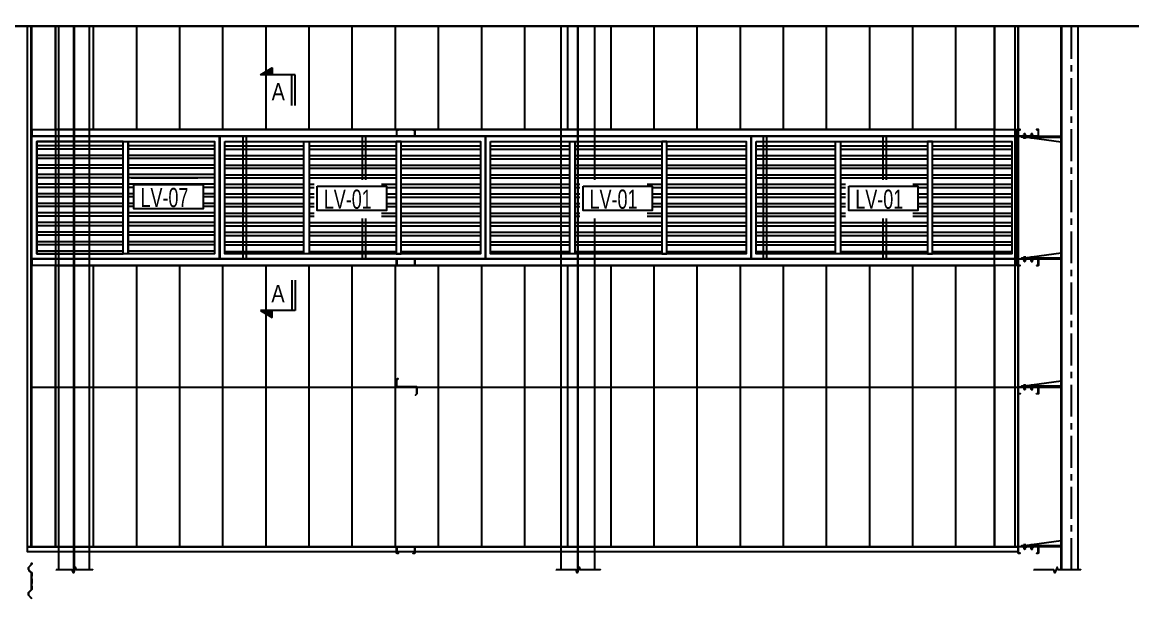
# Model space of a CAD drawing. Header units: inches. Extents: x 340055 to 349452, y -34649 to -30845.
# Drawn here: x 345063.1 to 345280.2, y -33713.8 to -33601.5 of the extents above; entities that cross this region are included whole.
import ezdxf
from ezdxf.enums import TextEntityAlignment as Align

# ---------------------------------------------------------------- set-up
doc = ezdxf.new("R2010")
doc.units = ezdxf.units.IN
doc.header["$MEASUREMENT"] = 0
doc.linetypes.add('CENTER', pattern=[2, 1.25, -0.25, 0.25, -0.25])
doc.linetypes.add('CENTER2', pattern=[28.575, 19.05, -3.175, 3.175, -3.175])
for name, color, linetype in [('1', 1, 'Continuous'), ('2', 2, 'Continuous'), ('251', 251, 'Continuous'), ('3', 3, 'Continuous'), ('4', 4, 'Continuous'), ('5', 5, 'Continuous'), ('8', 8, 'Continuous'), ('flashing', 6, 'Continuous')]:
    doc.layers.add(name, color=color, linetype=linetype)
doc.styles.add('hx2', font='')
doc.styles.add('ST1H', font='vnshxh.shx', dxfattribs={"width": 0.7})
doc.styles.get('hx2').set_extended_font_data('.VnArial NarrowH')
pattern_1 = [(180, (329650.939, -37732.5742), (-2e-16, -1.25), []), (180, (329650.5223, -37732.1576), (-2e-16, -1.25), [])]
pattern_2 = [(90, (2168.583, 4915.288), (-8.4375, 2e-15), [])]

# ---------------------------------------------------------------- blocks, each defined once
blk = doc.blocks.new('*U65')
at = {"layer": '251'}
h = blk.add_hatch(color=256, dxfattribs=at)
h.paths.add_polyline_path([(-0.053, -0.04), (-0.053, -0.043, -0.192582), (-0.048, -0.029, -0.192582), (-0.053, -0.014)])
h.paths.add_polyline_path([(-0.053, 0.014, -0.192582), (-0.048, 0.029, -0.192582), (-0.053, 0.043)])
h = blk.add_hatch(color=256, dxfattribs=at)
h.paths.add_polyline_path([(0.067, -0.04), (0.067, -0.043, -0.192582), (0.073, -0.029, -0.192582), (0.067, -0.014)])
h.paths.add_polyline_path([(0.067, 0.014, -0.192582), (0.073, 0.029, -0.192582), (0.067, 0.043)])
at = {"layer": '5', "linetype": 'CENTER2', "ltscale": 0.2}
blk.add_line((-0.077, 0), (0.206, 0), dxfattribs=at)
at = {"layer": '8'}
for p, q in [((-0.053, 0.04), (-0.053, -0.04)), ((-0.048, 0.058), (-0.006, 0.058)), ((-0.048, 0.029), (-0.006, 0.029)), ((0, 0.043), (0, -0.043)), ((0.056, 0.033), (0, 0.033)), ((0.056, -0.066), (0.056, 0.066)), ((0.056, 0.066), (0.067, 0.066)), ((0.067, -0.066), (0.067, 0.066)), ((0.067, 0.04), (0.067, -0.04)), ((0.073, 0.058), (0.115, 0.058)), ((0.073, 0.029), (0.115, 0.029)), ((0.12, 0.043), (0.12, -0.043)), ((0.128, 0.033), (0.12, 0.033)), ((0.132, 0.027), (0.128, 0.033)), ((0.128, 0.033), (0.128, -0.017)), ((0.128, -0.017), (0.132, 0.027)), ((0.138, 0.033), (0.132, 0.027)), ((0.142, 0.027), (0.138, 0.033)), ((0.175, 0.03), (0.172, 0.027)), ((0.18, 0.027), (0.175, 0.03)), ((0.177, -0.027), (0.178, 0)), ((0.18, 0), (0.178, 0)), ((0.178, 0), (0.18, 0)), ((0.18, 0.027), (0.18, -0.027)), ((-0.048, -0.029), (-0.006, -0.029)), ((-0.048, -0.029), (-0.006, -0.029)), ((-0.048, -0.058), (-0.006, -0.058)), ((0.056, -0.033), (0, -0.033)), ((0.056, -0.066), (0.067, -0.066)), ((0.073, -0.029), (0.115, -0.029)), ((0.073, -0.029), (0.115, -0.029)), ((0.073, -0.058), (0.115, -0.058)), ((0.131, -0.033), (0.12, -0.033)), ((0.137, -0.027), (0.131, -0.033)), ((0.171, -0.033), (0.167, -0.027)), ((0.177, -0.027), (0.171, -0.033)), ((0.177, -0.027), (0.18, -0.027))]:
    blk.add_line(p, q, dxfattribs=at)
for points in [[(0.147, -0.027), (0.141, -0.033), (0.137, -0.027), (0.142, 0.027), (0.148, 0.033), (0.152, 0.027)], [(0.157, -0.027), (0.151, -0.033), (0.147, -0.027), (0.152, 0.027), (0.158, 0.033), (0.162, 0.027)], [(0.167, -0.027), (0.161, -0.033), (0.157, -0.027), (0.162, 0.027), (0.168, 0.033), (0.172, 0.027)]]:
    blk.add_lwpolyline(points, close=True, dxfattribs=at)
for centre, start, end in [((-0.032, 0.043), 136.39718, 223.60282), ((-0.032, 0.014), 136.39718, 180), ((-0.021, 0.043), 316.39718, 43.60282), ((-0.021, 0.014), 0, 43.60282), ((0.088, 0.043), 136.39718, 223.60282), ((0.088, 0.014), 136.39718, 180), ((0.099, 0.043), 316.39718, 43.60282), ((0.099, 0.014), 0, 43.60282), ((-0.032, -0.014), 180, 223.60282), ((-0.032, -0.043), 136.39718, 223.60282), ((-0.021, -0.014), 316.39718, 0), ((-0.021, -0.043), 316.39718, 43.60282), ((0.088, -0.014), 180, 223.60282), ((0.088, -0.043), 136.39718, 223.60282), ((0.099, -0.014), 316.39718, 0), ((0.099, -0.043), 316.39718, 43.60282)]:
    blk.add_arc(centre, 0.0209, start, end, dxfattribs=at)
blk = doc.blocks.new('*U66')
at = {"layer": '251'}
h = blk.add_hatch(color=256, dxfattribs=at)
h.paths.add_polyline_path([(-0.053, -0.04), (-0.053, -0.043, -0.192582), (-0.048, -0.029, -0.192582), (-0.053, -0.014)])
h.paths.add_polyline_path([(-0.053, 0.014, -0.192582), (-0.048, 0.029, -0.192582), (-0.053, 0.043)])
h = blk.add_hatch(color=256, dxfattribs=at)
h.paths.add_polyline_path([(0.067, -0.04), (0.067, -0.043, -0.192582), (0.073, -0.029, -0.192582), (0.067, -0.014)])
h.paths.add_polyline_path([(0.067, 0.014, -0.192582), (0.073, 0.029, -0.192582), (0.067, 0.043)])
at = {"layer": '5', "linetype": 'CENTER2', "ltscale": 0.2}
blk.add_line((-0.077, 0), (0.206, 0), dxfattribs=at)
at = {"layer": '8'}
for p, q in [((-0.053, 0.04), (-0.053, -0.04)), ((-0.048, 0.058), (-0.006, 0.058)), ((-0.048, 0.029), (-0.006, 0.029)), ((0, 0.043), (0, -0.043)), ((0.056, 0.033), (0, 0.033)), ((0.056, -0.066), (0.056, 0.066)), ((0.056, 0.066), (0.067, 0.066)), ((0.067, -0.066), (0.067, 0.066)), ((0.067, 0.04), (0.067, -0.04)), ((0.073, 0.058), (0.115, 0.058)), ((0.073, 0.029), (0.115, 0.029)), ((0.12, 0.043), (0.12, -0.043)), ((0.128, 0.033), (0.12, 0.033)), ((0.132, 0.027), (0.128, 0.033)), ((0.128, 0.033), (0.128, -0.017)), ((0.128, -0.017), (0.132, 0.027)), ((0.138, 0.033), (0.132, 0.027)), ((0.142, 0.027), (0.138, 0.033)), ((0.175, 0.03), (0.172, 0.027)), ((0.18, 0.027), (0.175, 0.03)), ((0.177, -0.027), (0.178, 0)), ((0.18, 0), (0.178, 0)), ((0.178, 0), (0.18, 0)), ((0.18, 0.027), (0.18, -0.027)), ((-0.048, -0.029), (-0.006, -0.029)), ((-0.048, -0.029), (-0.006, -0.029)), ((-0.048, -0.058), (-0.006, -0.058)), ((0.056, -0.033), (0, -0.033)), ((0.056, -0.066), (0.067, -0.066)), ((0.073, -0.029), (0.115, -0.029)), ((0.073, -0.029), (0.115, -0.029)), ((0.073, -0.058), (0.115, -0.058)), ((0.131, -0.033), (0.12, -0.033)), ((0.137, -0.027), (0.131, -0.033)), ((0.171, -0.033), (0.167, -0.027)), ((0.177, -0.027), (0.171, -0.033)), ((0.177, -0.027), (0.18, -0.027))]:
    blk.add_line(p, q, dxfattribs=at)
for points in [[(0.147, -0.027), (0.141, -0.033), (0.137, -0.027), (0.142, 0.027), (0.148, 0.033), (0.152, 0.027)], [(0.157, -0.027), (0.151, -0.033), (0.147, -0.027), (0.152, 0.027), (0.158, 0.033), (0.162, 0.027)], [(0.167, -0.027), (0.161, -0.033), (0.157, -0.027), (0.162, 0.027), (0.168, 0.033), (0.172, 0.027)]]:
    blk.add_lwpolyline(points, close=True, dxfattribs=at)
for centre, start, end in [((-0.032, 0.043), 136.39718, 223.60282), ((-0.032, 0.014), 136.39718, 180), ((-0.021, 0.043), 316.39718, 43.60282), ((-0.021, 0.014), 0, 43.60282), ((0.088, 0.043), 136.39718, 223.60282), ((0.088, 0.014), 136.39718, 180), ((0.099, 0.043), 316.39718, 43.60282), ((0.099, 0.014), 0, 43.60282), ((-0.032, -0.014), 180, 223.60282), ((-0.032, -0.043), 136.39718, 223.60282), ((-0.021, -0.014), 316.39718, 0), ((-0.021, -0.043), 316.39718, 43.60282), ((0.088, -0.014), 180, 223.60282), ((0.088, -0.043), 136.39718, 223.60282), ((0.099, -0.014), 316.39718, 0), ((0.099, -0.043), 316.39718, 43.60282)]:
    blk.add_arc(centre, 0.0209, start, end, dxfattribs=at)
blk = doc.blocks.new('A$C32655FBC')
at = {"layer": '2'}
blk.add_lwpolyline([(1.5, 0.017), (1.65, 0.017), (1.65, 0.525), (0.017, 0.525), (0.017, 0.017), (0.167, 0.017), (0.167, 0), (0, 0), (0, 0.542), (1.667, 0.542), (1.667, 0), (1.5, 0), (1.5, 0.017)], dxfattribs=at)
at = {"layer": '5'}
blk.add_lwpolyline([(3.517, 1.025), (0.542, 0.608), (3.517, 0.608)], close=True, dxfattribs=at)
blk.add_lwpolyline([(3.517, 0.542), (3.517, 0.608), (0.292, 0.608), (0.292, 0.542), (3.517, 0.542)], dxfattribs=at)
at = {"layer": '251', "color": 147, "xscale": 1.5, "yscale": 1.5, "zscale": 1.5, "rotation": 270}
for name, p in [('*U66', (0.542, 0.608)), ('*U65', (1.125, 0.608))]:
    blk.add_blockref(name, p, dxfattribs=at)
blk = doc.blocks.new('LV-01')
at = {"true_color": 0xc0a22a}
h = blk.add_hatch(dxfattribs=at)
h.set_pattern_fill('ANSI32', color=42, scale=3.333333, angle=135, style=0)
h.set_pattern_definition(pattern_1)
h.paths.add_polyline_path([(343397.39, -39289.43), (343387.06, -39289.43), (343387.06, -39304.1), (343397.39, -39304.1)])
h = blk.add_hatch(dxfattribs=at)
h.set_pattern_fill('ANSI32', color=42, scale=3.333333, angle=135, style=0)
h.set_pattern_definition(pattern_1)
h.paths.add_polyline_path([(343398.06, -39304.1), (343409.4, -39304.1), (343409.4, -39289.43), (343398.06, -39289.43)])
h.paths.add_polyline_path([(343420.4, -39289.43), (343410.06, -39289.43), (343410.06, -39304.1), (343420.4, -39304.1)])
h.paths.add_polyline_path([(343399.13, -39295.27), (343399.13, -39298.46), (343408.15, -39298.46), (343408.15, -39295.27)], flags=16)
at = {"color": 42, "true_color": 0xc0a22a}
for points in [[(343386.39, -39288.76), (343421.06, -39288.76), (343421.06, -39304.76), (343386.39, -39304.76)], [(343387.06, -39289.43), (343420.4, -39289.43), (343420.4, -39304.1), (343387.06, -39304.1)], [(343398.06, -39289.43), (343398.06, -39304.1), (343397.39, -39304.1), (343397.39, -39289.43)], [(343409.4, -39289.43), (343409.4, -39304.1), (343410.06, -39304.1), (343410.06, -39289.43)]]:
    blk.add_lwpolyline(points, close=True, dxfattribs=at)
at = {"layer": '3', "insert": (343399.98, -39296.99), "char_height": 2.5, "attachment_point": 4, "style": 'ST1H', "bg_fill": 2}
blk.add_mtext('\\A1;LV-01', dxfattribs=at)
at = {"color": 8}
blk.add_lwpolyline([(343399.13, -39295.27), (343408.15, -39295.27), (343408.15, -39298.46), (343399.13, -39298.46)], close=True, dxfattribs=at)
blk = doc.blocks.new('MC')
at = {"layer": '2'}
h = blk.add_hatch(dxfattribs=at)
h.set_pattern_fill('ANSI31', color=256, style=0)
h.paths.add_polyline_path([(-113.47, 4283.2), (-115.93, 4283.2), (-113.47, 4279.14)])
for p, q in [((-102.86, 4291.26), (-113.47, 4291.26)), ((-113.47, 4291.26), (-113.47, 4279.14)), ((-102.86, 4290.02), (-113.47, 4290.02)), ((-113.47, 4279.14), (-115.93, 4283.2)), ((-115.93, 4283.2), (-113.47, 4283.2))]:
    blk.add_line(p, q, dxfattribs=at)
blk = doc.blocks.new('*U219')
at = {"layer": '2'}
h = blk.add_hatch(dxfattribs=at)
h.set_pattern_fill('ANSI31', color=256, scale=0.666667, angle=-90, style=0)
h.set_pattern_definition([(315, (-2846.55065, 39.08049), (0.058925565, 0.058925565), [])])
h.paths.add_polyline_path([(8.92, 114.73), (8.92, 116.37), (6.21, 114.73)])
for p, q in [((6.21, 114.73), (8.92, 116.37)), ((8.92, 116.37), (8.92, 114.73)), ((14.29, 114.73), (6.21, 114.73)), ((13.46, 107.65), (13.46, 114.73)), ((14.29, 107.65), (14.29, 114.73))]:
    blk.add_line(p, q, dxfattribs=at)
at = {"layer": '1', "xscale": -0.6666666666660745, "yscale": 0.6666666666660745, "zscale": 0.6666666666660603, "rotation": 270}
blk.add_blockref('MC', (-2846.55, 135.72), dxfattribs=at)
at = {"style": 'hx2'}
for tag, p in [('A', (10.34, 108.82)), ('B', (10.28, 62.01))]:
    blk.add_attdef(tag, text='', height=4, dxfattribs=at).set_placement(p, align=Align.CENTER)

msp = doc.modelspace()

# ---------------------------------------------------------------- hatches: boundary and pattern name
h = msp.add_hatch()
h.set_pattern_fill('ANSI31', color=3, scale=67.5, angle=45, style=0)
h.set_pattern_definition(pattern_2)
h.paths.add_polyline_path([(345069.5403, -33602.3297), (345253.2872, -33602.3297), (345253.2872, -33622.5478), (345069.5403, -33622.5478)])
h = msp.add_hatch()
h.set_pattern_fill('ANSI31', color=3, scale=67.5, angle=45, style=0)
h.set_pattern_definition(pattern_2)
h.paths.add_polyline_path([(345069.5403, -33649.1478), (345253.2872, -33649.1478), (345253.2872, -33704.1447), (345069.5403, -33704.1447)])
at = {"layer": '2'}
h = msp.add_hatch(dxfattribs=at)
h.set_pattern_fill('ANSI31', color=256, scale=0.3, angle=90, style=0)
h.set_pattern_definition([(135, (337203.043686, -61331.686983), (-0.026516504294, -0.026516504294), [])])
h.paths.add_polyline_path([(345136.305, -33671.5495), (345136.305, -33672.9095), (345140.267, -33672.9095), (345140.267, -33674.2158), (345139.9952, -33674.4875), (345140.0221, -33674.5143), (345140.305, -33674.2315), (345140.305, -33672.8715), (345136.343, -33672.8715), (345136.343, -33671.5652), (345136.6147, -33671.2935), (345136.5878, -33671.2667)])

# ---------------------------------------------------------------- linework, layer by layer
at = {"color": 8}
for points in [[(344887.1451, -33426.5398), (345456.4831, -33426.5398), (345456.4831, -33602.3297), (344887.1451, -33602.3297)], [(344887.1451, -33602.3297), (345456.4831, -33602.3297), (345456.4831, -33778.1197), (344887.1451, -33778.1197)], [(345069.5403, -33602.3297), (345253.2872, -33602.3297), (345253.2872, -33622.5478), (345069.5403, -33622.5478)], [(345082.8076, -33624.8478), (345065.9138, -33624.8478), (345065.9138, -33646.8478), (345082.8076, -33646.8478)], [(345069.5403, -33649.1478), (345253.2872, -33649.1478), (345253.2872, -33704.1447), (345069.5403, -33704.1447)]]:
    msp.add_lwpolyline(points, close=True, dxfattribs=at)
at = {"color": 6}
msp.add_lwpolyline([(345069.5403, -33704.1447), (345064.9138, -33704.1447), (345064.9138, -33602.3297), (345069.5403, -33602.3297)], close=True, dxfattribs=at)
at = {"color": 3, "ltscale": 15}
msp.add_lwpolyline([(345064.89, -33714.2676), (345064.271, -33713.6445), (345064.271, -33713.1445), (345064.89, -33712.5214), (345064.89, -33711.8893), (345064.854, -33711.8169), (345064.854, -33711.4175), (345064.89, -33711.345), (345064.89, -33710.443), (345064.854, -33710.3705), (345064.854, -33709.9711), (345064.89, -33709.8986), (345064.89, -33709.2665), (345064.4282, -33708.8711), (345064.4282, -33708.7712), (345064.271, -33708.6025), (345064.271, -33708.2032), (345064.8889, -33707.5863), (345064.8889, -33707.3488), (345064.91, -33707.3488), (345064.91, -33707.593), (345064.291, -33708.211), (345064.291, -33708.5947), (345064.4482, -33708.7634), (345064.4482, -33708.8619), (345064.91, -33709.2573), (345064.91, -33709.9033), (345064.874, -33709.9758), (345064.874, -33710.3658), (345064.91, -33710.4383), (345064.91, -33711.3497), (345064.874, -33711.4222), (345064.874, -33711.8122), (345064.91, -33711.8846), (345064.91, -33712.5297), (345064.291, -33713.1528), (345064.291, -33713.6363), (345064.91, -33714.2594)], dxfattribs=at)
at = {"layer": '2'}
for p, q in [((345064.9138, -33672.9095), (345257.7138, -33672.9095)), ((345064.1138, -33704.1447), (345257.7138, -33704.1447))]:
    msp.add_line(p, q, dxfattribs=at)
at = {"layer": '2', "ltscale": 50}
for points in [[(345139.505, -33622.5878), (345139.865, -33622.5878), (345139.865, -33623.8078), (345136.345, -33623.8078), (345136.345, -33622.5878), (345136.705, -33622.5878), (345136.705, -33622.5478), (345136.345, -33622.5478, 0.41421356), (345136.305, -33622.5878), (345136.305, -33623.8078, 0.41421356), (345136.345, -33623.8478), (345139.865, -33623.8478, 0.41421356), (345139.905, -33623.8078), (345139.905, -33622.5878, 0.41421356), (345139.865, -33622.5478), (345139.505, -33622.5478), (345139.505, -33622.5878)], [(345139.505, -33649.1078), (345139.865, -33649.1078), (345139.865, -33647.8878), (345136.345, -33647.8878), (345136.345, -33649.1078), (345136.705, -33649.1078), (345136.705, -33649.1478), (345136.345, -33649.1478, -0.41421356), (345136.305, -33649.1078), (345136.305, -33647.8878, -0.41421356), (345136.345, -33647.8478), (345139.865, -33647.8478, -0.41421356), (345139.905, -33647.8878), (345139.905, -33649.1078, -0.41421356), (345139.865, -33649.1478), (345139.505, -33649.1478), (345139.505, -33649.1078)], [(345139.505, -33705.4047), (345139.865, -33705.4047), (345139.865, -33704.1847), (345136.345, -33704.1847), (345136.345, -33705.4047), (345136.705, -33705.4047), (345136.705, -33705.4447), (345136.345, -33705.4447, -0.41421356), (345136.305, -33705.4047), (345136.305, -33704.1847, -0.41421356), (345136.345, -33704.1447), (345139.865, -33704.1447, -0.41421356), (345139.905, -33704.1847), (345139.905, -33705.4047, -0.41421356), (345139.865, -33705.4447), (345139.505, -33705.4447), (345139.505, -33705.4047)]]:
    msp.add_lwpolyline(points, format="xyb", dxfattribs=at)
at = {"layer": '2'}
for points in [[(345106.2638, -33623.8478), (345106.8638, -33623.8478), (345106.8638, -33647.8478), (345106.2638, -33647.8478)], [(345129.6638, -33623.8478), (345130.2638, -33623.8478), (345130.2638, -33647.8478), (345129.6638, -33647.8478)], [(345208.1138, -33623.8478), (345208.7138, -33623.8478), (345208.7138, -33647.8478), (345208.1138, -33647.8478)], [(345231.5138, -33623.8478), (345232.1138, -33623.8478), (345232.1138, -33647.8478), (345231.5138, -33647.8478)], [(345136.305, -33671.5495), (345136.305, -33672.9095), (345140.267, -33672.9095), (345140.267, -33674.2158), (345139.9952, -33674.4875), (345140.0221, -33674.5143), (345140.305, -33674.2315), (345140.305, -33672.8715), (345136.343, -33672.8715), (345136.343, -33671.5652), (345136.6147, -33671.2935), (345136.5878, -33671.2667)]]:
    msp.add_lwpolyline(points, close=True, dxfattribs=at)
at = {"layer": '4'}
for p, q in [((345064.9138, -33622.5478), (345064.9138, -33623.8478)), ((345064.9138, -33647.8478), (345064.9138, -33649.1478))]:
    msp.add_line(p, q, dxfattribs=at)
for points in [[(345064.9138, -33622.5478), (345257.7138, -33622.5478), (345257.7138, -33623.8478), (345064.9138, -33623.8478)], [(345064.9138, -33647.8478), (345257.7138, -33647.8478), (345257.7138, -33649.1478), (345064.9138, -33649.1478)]]:
    msp.add_lwpolyline(points, dxfattribs=at)
at = {"layer": '8'}
for p, q in [((345070.2145, -33708.6987), (345070.2145, -33602.3297)), ((345073.1545, -33709.0284), (345073.1545, -33602.3297)), ((345073.2745, -33708.6987), (345073.2745, -33602.3297)), ((345076.2145, -33708.6987), (345076.2145, -33602.3297)), ((345168.5141, -33708.6987), (345168.5141, -33602.3297)), ((345171.7541, -33709.0284), (345171.7541, -33602.3297)), ((345171.8741, -33708.6987), (345171.8741, -33602.3297)), ((345175.1141, -33708.6987), (345175.1141, -33602.3297)), ((345266.3542, -33708.6987), (345266.3542, -33602.3297)), ((345266.4742, -33708.6987), (345266.4742, -33602.3297)), ((345269.7142, -33708.6987), (345269.7142, -33602.3297))]:
    msp.add_line(p, q, dxfattribs=at)
at = {"layer": '8', "linetype": 'CENTER', "ltscale": 5}
for p, q in [((345171.8141, -33708.8636), (345171.8141, -33602.3297)), ((345268.4138, -33708.6987), (345268.4138, -33602.3297))]:
    msp.add_line(p, q, dxfattribs=at)
at = {"layer": '8', "color": 3}
msp.add_lwpolyline([(345064.7138, -33704.1447), (345064.1138, -33704.1447), (345064.1138, -33602.3297), (345064.7138, -33602.3297)], close=True, dxfattribs=at)
at = {"layer": 'flashing'}
msp.add_lwpolyline([(345064.1138, -33704.1447), (345257.9138, -33704.1447), (345257.9138, -33705.1447), (345064.1138, -33705.1447)], close=True, dxfattribs=at)
at = {"layer": 'flashing', "color": 8, "linetype": 'Continuous'}
for points in [[(345076.8885, -33708.6987), (345076.8885, -33708.6987), (345076.8885, -33708.6987), (345076.8885, -33708.6987), (345073.6869, -33708.6987), (345073.4807, -33708.1322), (345073.0683, -33709.2653), (345072.8621, -33708.6987), (345069.7215, -33708.6987), (345069.7215, -33708.6987), (345069.7215, -33708.6987), (345069.7215, -33708.6987), (345069.7215, -33708.6987), (345069.7215, -33708.6987), (345069.7215, -33708.6987), (345069.7215, -33708.6987)], [(345176.2318, -33708.6987), (345176.2318, -33708.6987), (345176.2318, -33708.6987), (345176.2318, -33708.6987), (345172.2865, -33708.6987), (345172.0803, -33708.1322), (345171.6679, -33709.2653), (345171.4617, -33708.6987), (345167.568, -33708.6987), (345167.568, -33708.6987), (345167.568, -33708.6987), (345167.568, -33708.6987), (345167.568, -33708.6987), (345167.568, -33708.6987), (345167.568, -33708.6987), (345167.568, -33708.6987)], [(345270.2055, -33708.6987), (345270.2055, -33708.6987), (345270.2055, -33708.6987), (345270.2055, -33708.6987), (345265.7623, -33708.6987), (345265.5561, -33708.1322), (345265.1437, -33709.2653), (345264.9375, -33708.6987), (345261.0438, -33708.6987), (345261.0438, -33708.6987), (345261.0438, -33708.6987), (345261.0438, -33708.6987), (345261.0438, -33708.6987), (345261.0438, -33708.6987), (345261.0438, -33708.6987), (345261.0438, -33708.6987)]]:
    msp.add_lwpolyline(points, dxfattribs=at)

# ---------------------------------------------------------------- block references
at = {"layer": '2', "xscale": -2.400000000023283, "yscale": 2.400000000001455, "zscale": 2.4, "rotation": 180}
msp.add_blockref('A$C32655FBC', (345257.9137, -33622.5478), dxfattribs=at)
at = {"layer": '2', "xscale": 2.400000000023283, "yscale": 2.400000000023283, "zscale": 2.400000000023283}
for p in [(345257.9137, -33649.1478), (345257.9137, -33649.1478), (345257.9137, -33674.2095), (345257.9137, -33705.4447)]:
    msp.add_blockref('A$C32655FBC', p, dxfattribs=at)

# ---------------------------------------------------------------- next in the draw order: block references
at = {"color": 8, "xscale": 1.5, "yscale": 1.5, "zscale": 1.5}
msp.add_blockref('LV-01', (-169873.8825, 25309.2995), dxfattribs=at)

# ---------------------------------------------------------------- next in the draw order: linework, layer by layer
at = {"color": 6}
msp.add_lwpolyline([(345257.9138, -33704.1447), (345253.2872, -33704.1447), (345253.2872, -33602.3297), (345257.9138, -33602.3297)], close=True, dxfattribs=at)
at = {"layer": '8', "color": 3}
msp.add_lwpolyline([(345257.3138, -33704.1447), (345257.9138, -33704.1447), (345257.9138, -33602.3297), (345257.3138, -33602.3297)], close=True, dxfattribs=at)

# ---------------------------------------------------------------- next in the draw order: block references
at = {"color": 8, "xscale": 1.5, "yscale": 1.5, "zscale": 1.5}
msp.add_blockref('LV-01', (-169925.8866, 25309.2995), dxfattribs=at)

# ---------------------------------------------------------------- next in the draw order: block references
msp.add_blockref('LV-01', (-169977.8907, 25309.2995), dxfattribs=at)

# ---------------------------------------------------------------- next in the draw order: linework, layer by layer
at = {"color": 42, "true_color": 0xc0a22a}
for points in [[(345064.9138, -33623.8478), (345101.7014, -33623.8478), (345101.7014, -33647.8478), (345064.9138, -33647.8478)], [(345065.9138, -33624.8478), (345100.7014, -33624.8478), (345100.7014, -33646.8478), (345065.9138, -33646.8478)]]:
    msp.add_lwpolyline(points, close=True, dxfattribs=at)

# ---------------------------------------------------------------- next in the draw order: block references
at = {"xscale": 0.84375, "yscale": 0.84375, "zscale": 0.84375}
msp.add_blockref('*U219', (345104.4368, -33708.6266), dxfattribs=at).add_auto_attribs({'B': 'a', 'A': 'a'})

# ---------------------------------------------------------------- next in the draw order: texts
at = {"layer": '3', "insert": (345086.2076, -33635.8567), "char_height": 3.75, "attachment_point": 4, "style": 'ST1H', "bg_fill": 2}
msp.add_mtext('\\A1;LV-07', dxfattribs=at)

# ---------------------------------------------------------------- next in the draw order: hatches: boundary and pattern name
at = {"true_color": 0xc0a22a}
h = msp.add_hatch(dxfattribs=at)
h.set_pattern_fill('ANSI32', color=42, scale=5, angle=135, style=0)
h.set_pattern_definition([(180, (2754.4669, 7754.9649), (-2e-16, -1.875), []), (180, (2753.8419, 7755.5899), (-2e-16, -1.875), [])])
h.paths.add_polyline_path([(345083.8076, -33624.8478), (345100.7014, -33624.8478), (345100.7014, -33646.8478), (345083.8076, -33646.8478)])
h.paths.add_polyline_path([(345082.8076, -33624.8478), (345065.9138, -33624.8478), (345065.9138, -33646.8478), (345082.8076, -33646.8478)])
h.paths.add_polyline_path([(345098.4726, -33638.0571), (345098.4726, -33633.2829), (345084.9295, -33633.2829), (345084.9295, -33638.0571)], flags=16)

# ---------------------------------------------------------------- next in the draw order: linework, layer by layer
at = {"color": 42, "true_color": 0xc0a22a}
msp.add_lwpolyline([(345083.8076, -33624.8478), (345083.8076, -33646.8478), (345082.8076, -33646.8478), (345082.8076, -33624.8478)], close=True, dxfattribs=at)
at = {"color": 8}
msp.add_lwpolyline([(345083.8076, -33624.8478), (345100.7014, -33624.8478), (345100.7014, -33646.8478), (345083.8076, -33646.8478)], close=True, dxfattribs=at)
at = {"color": 1, "true_color": 0xfa051e}
msp.add_lwpolyline([(345084.9295, -33633.2829), (345098.4726, -33633.2829), (345098.4726, -33638.0571), (345084.9295, -33638.0571)], close=True, dxfattribs=at)

doc.saveas('drawing.dxf')
